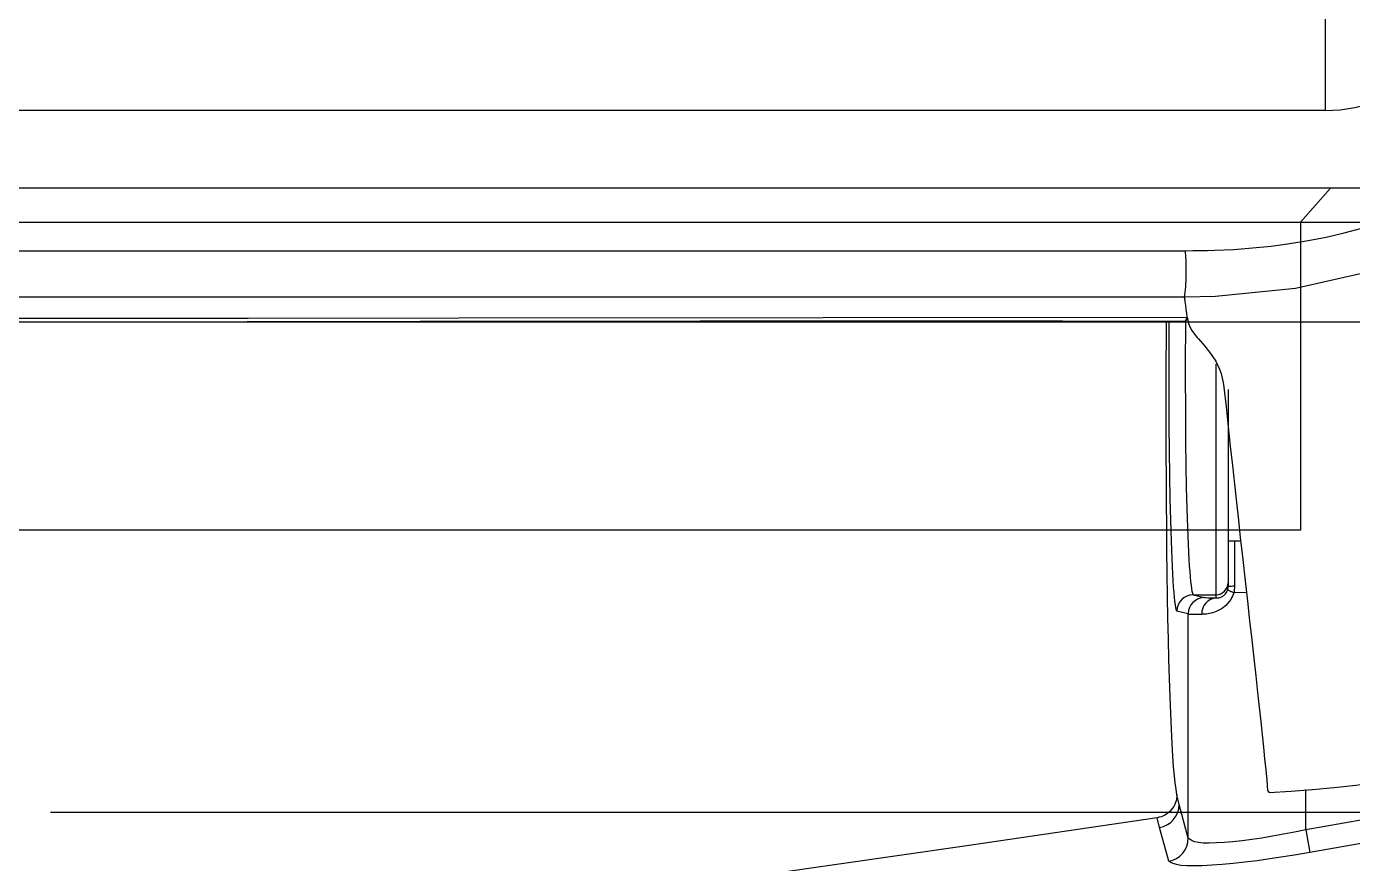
# Model space of a CAD drawing. Header units: millimetres. Extents: x 7294529 to 7346664, y 234399 to 276449.
# Drawn here: x 7337643.3 to 7337699.8, y 258622.2 to 258657.8 of the extents above; entities that cross this region are included whole.
import ezdxf
from ezdxf.xclip import XClip

# ---------------------------------------------------------------- set-up
doc = ezdxf.new("R2010")
doc.units = ezdxf.units.MM
doc.header["$LTSCALE"] = 100
doc.header["$XCLIPFRAME"] = 2
doc.linetypes.add('ST-DASH', pattern=[2.7, 1.5, -1.2])
for name, color, linetype in [('BP', 7, 'Continuous'), ('U-59C-EX$0$FUR_욕실', 6, 'Continuous'), ('U-59C-EX$0$HAT', 8, 'Continuous'), ('결로방지', 4, 'ST-DASH')]:
    doc.layers.add(name, color=color, linetype=linetype)

# ---------------------------------------------------------------- blocks, each defined once
blk = doc.blocks.new('U-59C-EX$0$대변기')
blk.add_wipeout([(22.249, 172.542), (8.912, 147.747), (6.746, 136.341), (0, 0), (6.746, -136.341), (8.912, -147.747), (22.075, -172.29), (48.748, -190.928), (71.393, -195), (166.776, -195), (163.874, -199.595), (211.559, -201.09), (211.593, -201.598), (211.811, -202.635), (212.508, -203.592), (213.122, -203.98), (214.154, -204.198), (220.754, -204.198), (220.754, -206.356), (211.679, -206.357), (211.156, -206.396), (210.27, -206.678), (209.31, -207.428), (208.746, -208.406), (208.586, -209.092), (208.561, -209.456), (208.566, -265.023), (208.683, -265.023), (208.781, -265.75), (209.146, -266.635), (209.439, -267.037), (210.115, -267.628), (210.657, -267.918), (211.055, -268.028), (211.754, -268.123), (489.288, -268.123), (490.393, -267.862), (490.867, -267.712), (491.452, -267.223), (492.007, -266.495), (492.243, -265.953), (492.338, -265.585), (492.393, -265), (492.393, -209.472), (492.274, -208.615), (492.053, -208.038), (491.645, -207.418), (491.175, -206.97), (490.657, -206.651), (490.048, -206.44), (489.564, -206.376), (489.288, -206.356), (294.651, -206.356), (294.651, -204.198), (299.371, -204.198), (299.927, -204.142), (300.815, -203.772), (301.133, -203.526), (301.57, -203.013), (301.802, -202.567), (301.976, -201.864), (301.977, -201.814), (356.763, -202.115), (409.646, -200.732), (451.071, -197.491), (521.76, -184.127), (558.832, -171.77), (607.507, -146.927), (640.318, -121.724), (666.396, -92.635), (682.862, -64.812), (689.365, -48.845), (694.462, -30.579), (696.683, -17.3), (697.462, -8.646), (697.701, 0.017), (696.016, 21.31), (691.269, 41.797), (683.337, 62.602), (669.046, 87.706), (652.78, 108.071), (630.642, 128.959), (599.081, 150.929), (558.195, 170.853), (516.937, 184.225), (478.6, 192.501), (440.581, 197.364), (409.565, 199.556), (375.328, 200.688), (311.092, 200.701), (281.722, 200.871), (251.346, 200.76), (223.329, 200.377), (188.294, 199.951), (182.405, 198.155), (177.519, 194.766), (79.796, 195), (40.704, 194.567), (37.247, 193.227), (37.247, 185.308)]).dxf.layer = 'U-59C-EX$0$FUR_욕실'
at = {"layer": 'U-59C-EX$0$FUR_욕실'}
for p, q in [((186.487, -173.181), (186.487, 0)), ((195.349, -186.996), (195.349, 0)), ((199.603, 0), (199.603, -187.068)), ((201.052, -188.343), (201.052, -30.493)), ((204.348, -174.246), (204.348, -30.5)), ((172.402, -167.574, 0), (173.838, -167.186, 0)), ((173.838, -167.186, 0), (174.247, -167.088, 0)), ((173.381, -168.407, 0), (174.814, -168.02, 0)), ((174.814, -168.02, 0), (175.222, -167.922, 0)), ((182.923, -168.402, 0), (183.043, -167.921, 0)), ((173.381, -168.407, 0), (182.923, -168.402, 0)), ((183.743, -168.621, 0), (183.623, -169.101, 0)), ((183.743, -168.621, 0), (183.743, -169.6, 0)), ((195.426, -168.291, 0), (195.423, -168.3, 0)), ((195.441, -168.3, 0), (195.442, -168.4, 0)), ((195.562, -168.36, 0), (195.561, -168.36, 0)), ((195.561, -168.36, 0), (195.561, -168.36, 0)), ((195.561, -168.36, 0), (195.561, -168.36, 0)), ((196.405, -168.25, 0), (196.406, -168.25, 0)), ((196.406, -168.25, 0), (196.406, -168.25, 0)), ((183.606, -169.6, 0), (183.743, -169.6, 0)), ((183.743, -169.6, 0), (193.554, -169.6, 0)), ((183.831, -170.883, 0), (183.826, -170.339, 0)), ((184.243, -170.1, 0), (184.094, -170.1, 0)), ((186.035, -170.375, 0), (184.099, -170.377, 0)), ((192.481, -170.1, 0), (184.243, -170.1, 0)), ((186.039, -170.1, 0), (186.032, -170.636, 0)), ((175.406, -171.783, 0), (175.322, -171.849, 0)), ((199.603, -173.181), (186.487, -173.181)), ((199.603, -173.181), (199.603, -173.181)), ((201.052, -174.456), (199.603, -173.181)), ((173.706, -178.823, 0), (172.766, -173.576, 0)), ((173.729, -173.404, 0), (175.455, -173.403, 0)), ((174.668, -178.645, 0), (173.729, -173.404, 0)), ((204.348, -174.246), (208.899, -174.246))]:
    blk.add_line(p, q, dxfattribs=at)
at = {"layer": 'U-59C-EX$0$FUR_욕실', "elevation": 0, "flags": 128}
for points in [[(195.52, -128.395), (195.526, -137.361), (195.562, -168.36), (195.562, -168.36), (195.562, -168.36)], [(217.606, -190.769), (216.324, -190.594), (212.491, -189.821), (208.811, -188.64), (205.387, -186.885), (202.832, -184.919), (200.615, -182.483), (198.812, -179.546), (197.512, -176.235), (196.778, -172.967), (196.44, -169.57), (196.405, -168.25), (196.405, -168.25), (196.405, -168.25)]]:
    blk.add_lwpolyline(points, dxfattribs=at)
at = {"layer": 'U-59C-EX$0$FUR_욕실'}
for centre, radius, start, end in [((173.388, -167.407, 0), 1, 189.608, 269.5851), ((174.823, -167.021, 0), 0.999, 189.5103, 269.4537), ((183.043, -168.621, 0), 0.7, 0.0368, 89.9959), ((182.923, -169.102, 0), 0.7, 0.0368, 89.9959), ((182.942, -169.646, 0), 0.666, 3.9982, 92.6742), ((184.243, -169.6, 0), 0.5, 179.9989, 269.9989), ((178.677, -170.333, 0), 5.423, 359.537, 2.4653), ((192.632, -281.74, 0), 109.973, 99.8976, 100.40724)]:
    blk.add_arc(centre, radius, start, end, dxfattribs=at)
for centre, major_axis, ratio, start_param, end_param in [((193.042, -167.924, 0), (-10, 0), 0.034921, 4.474522, 6.274459), ((182.924, -173.399, 0), (0, 5), 0.005239, 0.034914, 0.48754), ((193.042, -168.624, 0), (-9.3, 0), 0.037549, 4.449697, 6.274459), ((183.624, -173.399, 0), (0, 4.3), 0.008729, 0.034916, 0.487543)]:
    blk.add_ellipse(centre, major_axis=major_axis, ratio=ratio, start_param=start_param, end_param=end_param, dxfattribs=at)
for points, knots in [([(198.385, -168.282, 0), (198.388, -168.701, 0), (198.4, -170.197, 0), (198.627, -172.741, 0), (199.289, -175.907, 0), (200.445, -178.924, 0), (202.101, -181.665, 0), (204.2, -183.946, 0), (206.811, -185.935, 0), (209.956, -187.493, 0), (213.557, -188.582, 0), (217.277, -189.278, 0), (224.738, -190.197, 0), (238.401, -191.748, 0), (257.976, -193.816, 0), (279.916, -195.742, 0), (301.726, -197.242, 0), (322.265, -198.221, 0), (341.414, -198.776, 0), (359.05, -199.034, 0), (376.888, -199.028, 0), (396.39, -198.738, 0), (417.571, -198.016, 0), (440.368, -196.526, 0), (461.417, -194.336, 0), (480.637, -191.533, 0), (498.012, -188.306, 0), (515.242, -184.344, 0), (531.635, -179.771, 0), (547.174, -174.623, 0), (561.856, -168.97, 0), (576.255, -162.582, 0), (590.289, -155.442, 0), (603.876, -147.535, 0), (616.386, -139.209, 0), (627.839, -130.55, 0), (638.266, -121.655, 0), (648.124, -112.12, 0), (657.309, -101.96, 0), (665.436, -91.558, 0), (672.499, -80.976, 0), (678.555, -70.32, 0), (683.819, -59.252, 0), (688.209, -47.9, 0), (691.679, -36.307, 0), (694.214, -24.537, 0), (695.786, -12.602, 0), (696.305, -1.181, 0), (695.887, 9.642, 0), (694.743, 19.826, 0), (692.887, 29.906, 0), (690.067, 40.933, 0), (686.019, 52.799, 0), (680.514, 65.337, 0), (674.002, 77.385, 0), (666.633, 88.729, 0), (658.497, 99.338, 0), (649.727, 109.251, 0), (640.314, 118.581, 0), (630.356, 127.312, 0), (618.858, 136.273, 0), (605.694, 145.251, 0), (590.78, 154.031, 0), (575.332, 161.876, 0), (559.465, 168.806, 0), (541.951, 175.335, 0), (522.758, 181.244, 0), (501.905, 186.362, 0), (480.646, 190.415, 0), (459.06, 193.454, 0), (437.233, 195.588, 0), (415.665, 196.907, 0), (394.445, 197.638, 0), (373.633, 197.927, 0), (353.05, 197.818, 0), (332.507, 197.384, 0), (312.066, 196.597, 0), (291.744, 195.397, 0), (271.798, 193.901, 0), (255.532, 192.294, 0), (242.697, 191.132, 0), (233.169, 190.375, 0), (223.763, 189.307, 0), (216.129, 188.114, 0), (210.316, 186.524, 0), (206.85, 184.792, 0), (204.178, 182.734, 0), (202.111, 180.499, 0), (200.4, 177.684, 0), (199.171, 174.361, 0), (198.489, 170.79, 0), (198.42, 168.332, 0), (198.385, 167.103, 0)], [0, 0, 0, 0, 0.001013, 0.003622, 0.006228, 0.009035, 0.011841, 0.014627, 0.017416, 0.020908, 0.024426, 0.027971, 0.031501, 0.045381, 0.066017, 0.085104, 0.104198, 0.12328, 0.137934, 0.152601, 0.167268, 0.181921, 0.200236, 0.218565, 0.236881, 0.250956, 0.265043, 0.279128, 0.293198, 0.305689, 0.318219, 0.330762, 0.343296, 0.355806, 0.368283, 0.37916, 0.390074, 0.400992, 0.41189, 0.422754, 0.432485, 0.442242, 0.451997, 0.461726, 0.47128, 0.480865, 0.490446, 0.499993, 0.508129, 0.516286, 0.524445, 0.532584, 0.543445, 0.554344, 0.565246, 0.576112, 0.586613, 0.597144, 0.607694, 0.61824, 0.628753, 0.642488, 0.65626, 0.670054, 0.683843, 0.697592, 0.714681, 0.731786, 0.74888, 0.766406, 0.783944, 0.801471, 0.818416, 0.835382, 0.852348, 0.869292, 0.88688, 0.904485, 0.922096, 0.939692, 0.948425, 0.957164, 0.965892, 0.974611, 0.978706, 0.982792, 0.98541, 0.988024, 0.991033, 0.994042, 0.997019, 1, 1, 1, 1]), ([(196.406, -168.25, 0), (196.406, -168.25, 0), (196.405, -155.976, 0), (196.404, -131.362, 0), (196.404, -97.757, 0), (196.404, -74.227, 0), (196.404, -58.626, 0), (196.404, -49.705, 0), (196.404, -38.549, 0), (196.404, -29.62, 0), (196.404, -18.457, 0), (196.404, -9.523, 0), (196.404, 8.395, 0), (196.404, 33.069, 0), (196.404, 66.687, 0), (196.404, 100.255, 0), (196.404, 133.733, 0), (196.405, 155.976, 0), (196.406, 167.07, 0), (196.406, 167.07, 0)], [0, 0, 0, 0, 0, 0.110773, 0.221543, 0.301104, 0.320993, 0.360773, 0.380663, 0.420443, 0.440333, 0.480114, 0.500004, 0.599906, 0.699838, 0.799743, 0.899871, 1, 1, 1, 1, 1]), ([(198.385, 167.103, 0), (198.385, 155.987, 0), (198.383, 133.756, 0), (198.385, 100.259, 0), (198.386, 66.689, 0), (198.388, 33.069, 0), (198.388, 8.395, 0), (198.388, -9.523, 0), (198.388, -18.456, 0), (198.388, -29.62, 0), (198.388, -38.549, 0), (198.387, -49.706, 0), (198.387, -58.626, 0), (198.386, -74.229, 0), (198.385, -97.762, 0), (198.383, -131.386, 0), (198.385, -155.983, 0), (198.385, -168.282, 0)], [0, 0, 0, 0, 0.100138, 0.200274, 0.300173, 0.400099, 0.499996, 0.519884, 0.559662, 0.579551, 0.619329, 0.639217, 0.678994, 0.698883, 0.778441, 0.889219, 1, 1, 1, 1]), ([(195.519, 125.932, 0), (195.513, 118.989, 0), (195.499, 100.375, 0), (195.487, 69.946, 0), (195.479, 34.7, 0), (195.477, -0.592, 0), (195.479, -35.88, 0), (195.487, -71.111, 0), (195.499, -101.968, 0), (195.514, -121.014, 0), (195.52, -128.395, 0)], [0, 0, 0, 0, 0.082327, 0.220705, 0.359124, 0.497497, 0.635811, 0.774171, 0.912489, 1, 1, 1, 1]), ([(174.247, -167.088, 0), (172.636, -156.155, 0), (169.406, -134.243, 0), (165.861, -101.098, 0), (163.284, -67.731, 0), (161.683, -34.201, 0), (161.484, -11.798, 0), (161.384, -0.59, 0)], [0, 0, 0, 0, 0.198682, 0.398223, 0.598432, 0.7991, 1, 1, 1, 1]), ([(195.368, -128.357, 0), (195.376, -133.262, 0), (195.395, -144.265, 0), (195.412, -157.573, 0), (195.386, -165.966, 0), (195.379, -168.29, 0)], [0, 0, 0, 0, 0.367718, 0.82489, 1, 1, 1, 1]), ([(172.766, -173.576, 0), (172.641, -172.813, 0), (172.391, -171.286, 0), (172.2, -169.318, 0), (172.181, -167.911, 0), (172.329, -167.687, 0), (172.402, -167.574, 0)], [0, 0, 0, 0, 0.249935, 0.499866, 0.749873, 1, 1, 1, 1]), ([(175.222, -167.922, 0), (175.11, -167.91, 0), (174.879, -167.886, 0), (174.573, -167.699, 0), (174.339, -167.424, 0), (174.277, -167.197, 0), (174.247, -167.088, 0)], [0, 0, 0, 0, 0.242192, 0.5, 0.757808, 1, 1, 1, 1]), ([(175.222, -167.922, 0), (175.542, -167.874, 0), (176.182, -167.778, 0), (178.548, -167.654, 0), (181.726, -167.556, 0), (185.6, -167.495, 0), (189.732, -167.468, 0), (193.065, -167.463, 0), (194.907, -167.478, 0), (195.381, -167.481, 0)], [0, 0, 0, 0, 0.157505, 0.31503, 0.472719, 0.629591, 0.787479, 0.94526, 1, 1, 1, 1]), ([(173.729, -173.404, 0), (173.604, -172.769, 0), (173.356, -171.501, 0), (173.168, -169.86, 0), (173.154, -168.687, 0), (173.305, -168.501, 0), (173.381, -168.407, 0)], [0, 0, 0, 0, 0.2507333, 0.5005334, 0.7500046, 1, 1, 1, 1]), ([(195.561, -168.36, 0), (195.475, -168.376, 0), (195.162, -168.434, 0), (194.852, -168.626, 0), (194.658, -168.823, 0), (194.639, -168.842, 0)], [0, 0, 0, 0, 0.256389, 0.92967, 1, 1, 1, 1]), ([(195.423, -168.3, 0), (195.42, -168.304, 0), (195.412, -168.317, 0), (195.456, -168.339, 0), (195.526, -168.353, 0), (195.561, -168.36, 0)], [0, 0, 0, 0, 0.175181, 0.587591, 1, 1, 1, 1]), ([(195.562, -168.36, 0), (195.779, -168.332, 0), (196.059, -168.295, 0), (196.342, -168.258, 0), (196.405, -168.25, 0)], [0, 0, 0, 0, 0.776337, 1, 1, 1, 1]), ([(196.406, -168.25, 0), (196.547, -168.268, 0), (196.83, -168.304, 0), (197.366, -168.326, 0), (197.864, -168.32, 0), (198.2, -168.3, 0), (198.35, -168.285, 0), (198.385, -168.282, 0)], [0, 0, 0, 0, 0.251315, 0.502631, 0.753946, 0.94238, 1, 1, 1, 1]), ([(183.826, -170.339, 0), (183.728, -170.302, 0), (183.477, -170.207, 0), (183.196, -169.924, 0), (182.961, -169.499, 0), (182.912, -169.179, 0), (182.911, -169.005, 0), (182.911, -168.981, 0)], [0, 0, 0, 0, 0.132558, 0.33741, 0.549604, 0.938893, 1, 1, 1, 1]), ([(194.639, -168.842, 0), (194.219, -169.201, 0), (193.578, -169.749, 0), (192.837, -169.88, 0), (192.582, -169.925, 0)], [0, 0, 0, 0, 0.654659, 1, 1, 1, 1]), ([(183.606, -169.6, 0), (183.608, -169.665, 0), (183.61, -169.758, 0), (183.711, -169.929, 0), (183.819, -170.025, 0), (183.925, -170.072, 0), (183.97, -170.084, 0), (183.979, -170.086, 0)], [0, 0, 0, 0, 0.5173403, 0.7293603, 0.9042764, 0.9807784, 1, 1, 1, 1]), ([(192.582, -169.925, 0), (191.449, -170.045, 0), (189.179, -170.286, 0), (185.821, -170.659, 0), (182.527, -171.03, 0), (179.57, -171.362, 0), (177.144, -171.624, 0), (175.986, -171.73, 0), (175.406, -171.783, 0)], [0, 0, 0, 0, 0.140873, 0.282392, 0.466914, 0.652853, 0.825856, 1, 1, 1, 1]), ([(184.099, -170.377, 0), (184.006, -170.37, 0), (183.913, -170.363, 0), (183.826, -170.339, 0), (183.826, -170.339, 0)], [0, 0, 0, 0, 0.999783, 1, 1, 1, 1]), ([(183.979, -170.086, 0), (184.007, -170.092, 0), (184.044, -170.099, 0), (184.084, -170.099, 0), (184.094, -170.1, 0)], [0, 0, 0, 0, 0.735071, 1, 1, 1, 1]), ([(175.322, -171.849, 0), (175.401, -173.083, 0), (175.56, -175.55, 0), (176.263, -179.118, 0), (177.361, -182.472, 0), (178.867, -185.537, 0), (180.804, -188.241, 0), (183.255, -190.694, 0), (186.229, -192.706, 0), (189.799, -194.3, 0), (193.719, -195.274, 0), (202.891, -196.301, 0), (217.217, -197.586, 0), (237.029, -199.105, 0), (257.294, -200.289, 0), (276.281, -201.111, 0), (293.916, -201.654, 0), (310.104, -201.989, 0), (326.565, -202.174, 0), (343.471, -202.202, 0), (360.776, -202.104, 0), (378.428, -201.847, 0), (396.205, -201.357, 0), (414.392, -200.544, 0), (432.963, -199.352, 0), (445.553, -198.058, 0), (451.847, -197.411, 0)], [0, 0, 0, 0, 0.011878, 0.023745, 0.03504, 0.046327, 0.057664, 0.069006, 0.082797, 0.096612, 0.112546, 0.128518, 0.202229, 0.276443, 0.350679, 0.424875, 0.480613, 0.536408, 0.592191, 0.64791, 0.70551, 0.763162, 0.820811, 0.878407, 0.939206, 1, 1, 1, 1]), ([(204.348, -174.246), (204.348, -175.077), (204.687, -176.719), (206.059, -178.726), (207.649, -179.785), (208.684, -180.116), (209.003, -180.189)], [0, 0, 0, 0, 0.2681868, 0.5244934, 0.7665182, 0.8712251, 0.8712251, 0.8712251, 0.8712251])]:
    blk.add_open_spline(points, degree=3, knots=knots, dxfattribs=at)
blk.add_open_spline([(183.826, -170.339, 0), (183.841, -170.3, 0), (183.871, -170.223, 0), (183.913, -170.142, 0), (183.951, -170.091, 0), (183.97, -170.088, 0), (183.979, -170.086, 0)], degree=3, dxfattribs=at)
blk = doc.blocks.new('U-59C-EX$0$A$Ce93e390f')
at = {"layer": 'U-59C-EX$0$HAT'}
h = blk.add_hatch(dxfattribs=at)
h.set_pattern_fill('_USER', color=256, scale=300, angle=180, double=1, pattern_type=0)
h.set_pattern_definition([(180, (1340, -8e-07), (-4e-14, -300), []), (270, (1340, -8e-07), (300, -6e-14), [])])
h.paths.add_polyline_path([(1340, 1350), (0, 1350), (0, 0), (1340, 0)])
at = {"layer": 'U-59C-EX$0$FUR_욕실', "xscale": -1}
blk.add_blockref('U-59C-EX$0$대변기', (1469.488, 399.99), dxfattribs=at)
blk = doc.blocks.new('U-59C-EX')
at = {"layer": 'U-59C-EX$0$FUR_욕실', "xscale": -1.000000000000001}
blk.add_blockref('U-59C-EX$0$A$Ce93e390f', (1735, -2945), dxfattribs=at)

msp = doc.modelspace()

# ---------------------------------------------------------------- block references
at = {"layer": 'BP'}
ref = msp.add_blockref('U-59C-EX', (7334979.356, 258184.377), dxfattribs=dict(at, rotation=90))
XClip(ref).set_block_clipping_path([(13960.0000000001, 2135.0000000009), (4675.0000000018, 2135), (4024.9999999999, 1484.9999999981), (0, 1484.9999999991), (0, -7184.9999999991), (13960.0000000001, -7184.9999999991)])

# ---------------------------------------------------------------- next in the draw order: linework, layer by layer
at = {"layer": '결로방지'}
msp.add_lwpolyline([(7335934.356, 262129.377), (7335934.356, 261809.377), (7335484.356, 261809.377), (7335484.356, 258624.377), (7340964.356, 258624.377), (7340964.356, 267379.377), (7339514.356, 267379.377), (7339514.356, 267709.377)], dxfattribs=at)

doc.saveas('drawing.dxf')
